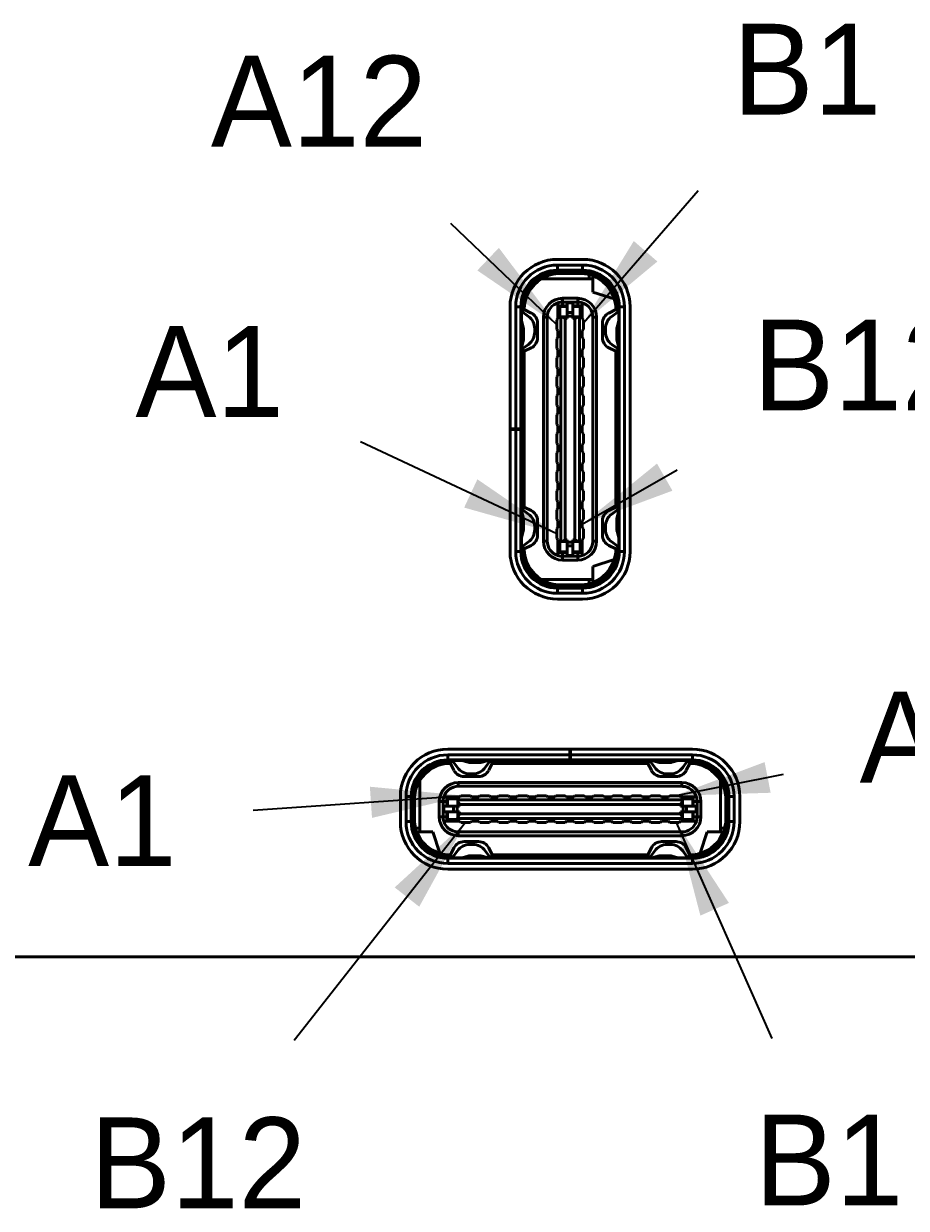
# Model space of a CAD drawing. Header units: millimetres. Extents: x 15 to 205, y 5 to 292.
# Drawn here: x 139.46 to 162.7, y 149.32 to 180.5 of the extents above; entities that cross this region are included whole.
import ezdxf

# ---------------------------------------------------------------- set-up
doc = ezdxf.new("R2010")
doc.units = ezdxf.units.MM
doc.layers.add('Annotations', color=7, linetype='Continuous')
doc.layers.add('Geometries', color=7, linetype='Continuous')
doc.dimstyles.new('ISO-25', dxfattribs={"dimtxt": 2.5, "dimasz": 2.5, "dimexe": 1.25, "dimexo": 0.625, "dimtad": 1, "dimtxsty": 'Standard', "dimcen": 2.5, "dimadec": 0, "dimazin": 0, "dimtfac": 1, "dimtmove": 0, "dimatfit": 3, "dimfxl": 1, "dimarcsym": 0})

msp = doc.modelspace()

# ---------------------------------------------------------------- linework, layer by layer
at = {"layer": 'Geometries', "linetype": 'Continuous', "lineweight": 40}
for p, q in [((154.174, 174.301), (153.514, 174.301)), ((153.514, 174.151), (154.174, 174.151)), ((153.514, 174.016), (153.514, 174.151)), ((153.514, 174.016), (153.514, 174.001)), ((153.514, 174.016), (154.174, 174.016)), ((153.514, 174.001), (153.694, 174.001)), ((153.694, 173.981), (153.589, 173.981)), ((153.589, 173.931), (153.589, 173.981)), ((153.694, 173.981), (153.694, 174.001)), ((153.694, 174.001), (153.994, 174.001)), ((153.994, 173.981), (153.694, 173.981)), ((153.994, 174.001), (153.994, 173.981)), ((153.994, 174.001), (154.174, 174.001)), ((154.099, 173.981), (153.994, 173.981)), ((154.099, 173.931), (154.099, 173.981)), ((154.174, 174.016), (154.174, 174.151)), ((154.174, 174.001), (154.174, 174.016)), ((153.093, 173.791), (153.003, 173.791)), ((154.344, 173.791), (153.093, 173.791)), ((154.099, 173.931), (153.589, 173.931)), ((154.344, 173.891), (154.372, 173.891)), ((154.344, 173.791), (154.344, 173.891)), ((154.444, 173.791), (154.344, 173.791)), ((154.372, 173.891), (154.444, 173.891)), ((154.444, 173.866), (154.444, 173.891)), ((154.444, 173.791), (154.444, 173.866)), ((154.444, 173.441), (154.444, 173.791)), ((154.444, 173.441), (155.007, 173.26)), ((152.264, 173.051), (152.264, 169.841)), ((152.414, 169.841), (152.414, 173.051)), ((152.55, 173.051), (152.414, 173.051)), ((152.564, 173.051), (152.55, 173.051)), ((152.55, 169.841), (152.55, 173.051)), ((152.564, 173.051), (152.564, 172.982)), ((153.524, 173.051), (153.524, 173.158)), ((153.524, 173.051), (153.524, 173.026)), ((153.574, 173.076), (153.644, 173.076)), ((153.574, 173.076), (153.574, 173.063)), ((153.574, 172.811), (153.574, 173.063)), ((153.574, 173.063), (153.769, 173.063)), ((154.044, 173.276), (153.644, 173.276)), ((153.644, 173.176), (153.644, 173.276)), ((153.769, 173.176), (153.644, 173.176)), ((153.644, 173.076), (153.644, 173.176)), ((153.644, 173.076), (153.769, 173.076)), ((153.769, 173.154), (153.769, 173.176)), ((153.769, 173.176), (153.919, 173.176)), ((153.769, 173.154), (153.919, 173.154)), ((153.769, 173.154), (153.769, 173.076)), ((153.769, 173.076), (153.769, 173.063)), ((153.769, 173.063), (153.769, 172.901)), ((153.919, 173.154), (153.919, 173.176)), ((154.044, 173.176), (153.919, 173.176)), ((153.919, 173.154), (153.919, 173.076)), ((153.919, 173.076), (154.044, 173.076)), ((153.919, 173.076), (153.919, 173.063)), ((153.919, 173.063), (153.919, 172.901)), ((153.919, 173.063), (154.114, 173.063)), ((154.044, 173.176), (154.044, 173.276)), ((154.044, 173.076), (154.044, 173.176)), ((154.044, 173.076), (154.114, 173.076)), ((154.114, 173.076), (154.114, 173.063)), ((154.114, 173.063), (154.114, 172.811)), ((154.164, 173.158), (154.164, 173.051)), ((154.164, 173.026), (154.164, 173.051)), ((155.065, 173.242), (155.007, 173.26)), ((155.124, 173.051), (155.139, 173.051)), ((155.124, 172.982), (155.124, 173.051)), ((155.139, 166.611), (155.139, 173.051)), ((155.139, 173.051), (155.274, 173.051)), ((155.274, 173.051), (155.274, 166.611)), ((155.424, 166.611), (155.424, 173.051)), ((152.564, 172.982), (152.564, 172.681)), ((152.574, 172.939), (152.574, 172.981)), ((152.589, 172.981), (152.574, 172.981)), ((152.589, 172.916), (152.589, 172.981)), ((152.59, 173.006), (152.639, 172.981)), ((152.748, 172.798), (152.606, 172.901)), ((152.639, 172.981), (152.823, 172.889)), ((153.144, 172.776), (153.144, 166.886)), ((153.244, 172.776), (153.144, 172.776)), ((153.244, 166.886), (153.244, 172.776)), ((153.494, 172.706), (153.524, 172.736)), ((153.524, 173.026), (153.524, 173.016)), ((153.524, 172.783), (153.524, 173.016)), ((153.524, 172.736), (153.524, 172.783)), ((153.574, 172.811), (153.599, 172.798)), ((153.599, 166.863), (153.599, 172.798)), ((153.626, 172.788), (153.769, 172.788)), ((153.719, 166.921), (153.719, 172.741)), ((153.719, 172.741), (153.769, 172.741)), ((153.769, 172.808), (153.769, 172.901)), ((153.769, 172.901), (153.919, 172.901)), ((153.769, 172.788), (153.769, 172.808)), ((153.769, 172.808), (153.919, 172.808)), ((153.769, 172.741), (153.769, 172.788)), ((153.919, 172.808), (153.919, 172.901)), ((153.919, 172.788), (153.919, 172.808)), ((153.919, 172.741), (153.919, 172.788)), ((153.919, 172.788), (154.062, 172.788)), ((153.919, 172.741), (153.969, 172.741)), ((153.969, 172.741), (153.969, 166.921)), ((154.089, 172.798), (154.114, 172.811)), ((154.089, 172.798), (154.089, 166.863)), ((154.164, 173.026), (154.164, 173.016)), ((154.164, 173.016), (154.164, 172.783)), ((154.164, 172.783), (154.164, 172.736)), ((154.194, 172.706), (154.164, 172.736)), ((154.444, 172.776), (154.544, 172.776)), ((154.444, 166.886), (154.444, 172.776)), ((154.544, 166.886), (154.544, 172.776)), ((154.865, 172.889), (155.049, 172.981)), ((154.94, 172.798), (155.083, 172.901)), ((155.049, 172.981), (155.099, 173.006)), ((155.114, 172.981), (155.099, 172.981)), ((155.099, 172.916), (155.099, 172.981)), ((155.114, 172.939), (155.114, 172.981)), ((155.124, 172.681), (155.124, 172.982)), ((152.564, 172.681), (152.606, 172.513)), ((152.564, 172.681), (152.564, 171.981)), ((152.614, 172.482), (152.606, 172.513)), ((152.614, 172.482), (152.614, 172.481)), ((152.614, 172.181), (152.614, 172.481)), ((152.914, 172.474), (152.914, 172.388)), ((152.989, 172.621), (152.989, 172.241)), ((153.494, 172.706), (153.494, 172.456)), ((153.524, 172.426), (153.494, 172.456)), ((153.524, 172.236), (153.524, 172.426)), ((154.164, 172.426), (154.194, 172.456)), ((154.164, 172.426), (154.164, 172.236)), ((154.194, 172.706), (154.194, 172.546)), ((154.194, 172.456), (154.194, 172.546)), ((154.699, 172.241), (154.699, 172.621)), ((154.774, 172.474), (154.774, 172.388)), ((155.075, 172.482), (155.074, 172.481)), ((155.074, 172.181), (155.074, 172.481)), ((155.082, 172.513), (155.075, 172.482)), ((155.124, 172.681), (155.082, 172.513)), ((155.124, 171.981), (155.124, 172.681)), ((152.564, 171.981), (152.614, 172.181)), ((153.494, 172.206), (153.524, 172.236)), ((153.494, 172.206), (153.494, 172.116)), ((153.494, 172.116), (153.494, 171.956)), ((154.194, 172.206), (154.164, 172.236)), ((154.194, 172.206), (154.194, 172.046)), ((155.124, 171.981), (155.074, 172.181)), ((152.564, 171.981), (152.564, 171.88)), ((152.564, 171.88), (152.564, 171.586)), ((152.589, 171.856), (152.589, 171.946)), ((152.639, 171.881), (152.589, 171.856)), ((152.589, 171.856), (152.589, 171.516)), ((152.748, 172.063), (152.606, 171.961)), ((152.823, 171.973), (152.639, 171.881)), ((152.639, 171.881), (152.639, 167.781)), ((153.524, 171.926), (153.494, 171.956)), ((153.524, 171.736), (153.524, 171.926)), ((154.164, 171.926), (154.194, 171.956)), ((154.164, 171.926), (154.164, 171.736)), ((154.194, 172.046), (154.194, 171.956)), ((155.049, 171.881), (154.865, 171.973)), ((154.94, 172.063), (155.083, 171.961)), ((155.049, 171.881), (155.099, 171.856)), ((155.049, 167.781), (155.049, 171.881)), ((155.099, 171.856), (155.099, 171.946)), ((155.099, 171.516), (155.099, 171.856)), ((155.124, 171.88), (155.124, 171.981)), ((155.124, 171.586), (155.124, 171.88)), ((152.564, 171.586), (152.564, 170.959)), ((152.589, 171.516), (152.578, 171.536)), ((152.589, 171.516), (152.589, 170.916)), ((153.494, 171.706), (153.524, 171.736)), ((153.494, 171.706), (153.494, 171.456)), ((154.194, 171.706), (154.164, 171.736)), ((154.194, 171.706), (154.194, 171.546)), ((154.194, 171.546), (154.194, 171.456)), ((155.099, 171.516), (155.111, 171.536)), ((155.099, 170.916), (155.099, 171.516)), ((155.124, 170.959), (155.124, 171.586)), ((153.524, 171.426), (153.494, 171.456)), ((153.494, 171.206), (153.524, 171.236)), ((153.494, 171.206), (153.494, 170.956)), ((153.524, 171.236), (153.524, 171.426)), ((154.164, 171.426), (154.194, 171.456)), ((154.164, 171.426), (154.164, 171.236)), ((154.194, 171.206), (154.164, 171.236)), ((154.194, 171.206), (154.194, 171.046)), ((152.564, 170.959), (152.589, 170.916)), ((152.564, 170.959), (152.564, 169.841)), ((152.589, 170.916), (152.589, 168.746)), ((153.524, 170.926), (153.494, 170.956)), ((153.524, 170.736), (153.524, 170.926)), ((154.164, 170.926), (154.194, 170.956)), ((154.164, 170.926), (154.164, 170.736)), ((154.194, 171.046), (154.194, 170.956)), ((155.124, 170.959), (155.099, 170.916)), ((155.099, 168.746), (155.099, 170.916)), ((155.124, 168.703), (155.124, 170.959)), ((153.494, 170.706), (153.524, 170.736)), ((153.494, 170.706), (153.494, 170.456)), ((154.194, 170.706), (154.164, 170.736)), ((154.194, 170.706), (154.194, 170.546)), ((153.524, 170.426), (153.494, 170.456)), ((153.524, 170.236), (153.524, 170.426)), ((154.164, 170.426), (154.194, 170.456)), ((154.164, 170.426), (154.164, 170.236)), ((154.194, 170.546), (154.194, 170.456)), ((153.494, 170.206), (153.524, 170.236)), ((153.494, 170.206), (153.494, 169.956)), ((153.524, 169.926), (153.494, 169.956)), ((154.194, 170.206), (154.164, 170.236)), ((154.164, 169.926), (154.194, 169.956)), ((154.194, 170.206), (154.194, 170.046)), ((154.194, 170.046), (154.194, 169.956)), ((152.264, 169.841), (152.264, 169.821)), ((152.264, 169.841), (152.414, 169.841)), ((152.264, 166.611), (152.264, 169.821)), ((152.264, 169.821), (152.414, 169.821)), ((152.414, 169.841), (152.55, 169.841)), ((152.55, 169.821), (152.414, 169.821)), ((152.414, 169.821), (152.414, 166.611)), ((152.55, 169.841), (152.564, 169.841)), ((152.55, 169.821), (152.564, 169.821)), ((152.55, 169.821), (152.55, 166.611)), ((152.564, 169.841), (152.564, 169.821)), ((152.564, 168.703), (152.564, 169.821)), ((153.494, 169.706), (153.524, 169.736)), ((153.494, 169.456), (153.494, 169.706)), ((153.524, 169.736), (153.524, 169.926)), ((154.164, 169.926), (154.164, 169.736)), ((154.194, 169.706), (154.164, 169.736)), ((154.194, 169.706), (154.194, 169.546)), ((153.524, 169.426), (153.494, 169.456)), ((153.524, 169.236), (153.524, 169.426)), ((154.164, 169.426), (154.194, 169.456)), ((154.164, 169.426), (154.164, 169.236)), ((154.194, 169.546), (154.194, 169.456)), ((153.494, 169.206), (153.524, 169.236)), ((153.494, 169.116), (153.494, 169.206)), ((153.494, 168.956), (153.494, 169.116)), ((154.194, 169.206), (154.164, 169.236)), ((154.194, 169.206), (154.194, 169.046)), ((154.194, 168.956), (154.194, 169.046)), ((152.564, 168.703), (152.589, 168.746)), ((152.564, 168.076), (152.564, 168.703)), ((152.589, 168.746), (152.589, 168.146)), ((153.524, 168.926), (153.494, 168.956)), ((153.494, 168.706), (153.524, 168.736)), ((153.494, 168.456), (153.494, 168.706)), ((153.524, 168.736), (153.524, 168.926)), ((154.164, 168.926), (154.194, 168.956)), ((154.164, 168.926), (154.164, 168.736)), ((154.194, 168.706), (154.164, 168.736)), ((154.194, 168.706), (154.194, 168.546)), ((155.124, 168.703), (155.099, 168.746)), ((155.099, 168.146), (155.099, 168.746)), ((155.124, 168.076), (155.124, 168.703)), ((153.494, 168.456), (153.524, 168.426)), ((153.524, 168.236), (153.524, 168.426)), ((154.164, 168.426), (154.194, 168.456)), ((154.164, 168.426), (154.164, 168.236)), ((154.194, 168.546), (154.194, 168.456)), ((152.564, 167.782), (152.564, 168.076)), ((152.589, 168.146), (152.578, 168.126)), ((152.589, 168.146), (152.589, 167.806)), ((153.494, 168.206), (153.524, 168.236)), ((153.494, 168.206), (153.494, 168.116)), ((153.494, 167.956), (153.494, 168.116)), ((154.194, 168.206), (154.164, 168.236)), ((154.194, 168.206), (154.194, 168.046)), ((155.099, 168.146), (155.111, 168.126)), ((155.099, 167.806), (155.099, 168.146)), ((155.124, 167.782), (155.124, 168.076)), ((152.564, 167.681), (152.564, 167.782)), ((152.589, 167.806), (152.589, 167.716)), ((152.639, 167.781), (152.589, 167.806)), ((152.639, 167.781), (152.823, 167.689)), ((153.494, 167.956), (153.524, 167.926)), ((153.524, 167.736), (153.524, 167.926)), ((154.164, 167.926), (154.194, 167.956)), ((154.164, 167.926), (154.164, 167.736)), ((154.194, 168.046), (154.194, 167.956)), ((155.049, 167.781), (154.865, 167.689)), ((155.049, 167.781), (155.099, 167.806)), ((155.099, 167.716), (155.099, 167.806)), ((155.124, 167.681), (155.124, 167.782)), ((152.564, 167.681), (152.614, 167.481)), ((152.564, 166.981), (152.564, 167.681)), ((152.748, 167.598), (152.606, 167.701)), ((152.614, 167.481), (152.614, 167.181)), ((153.494, 167.706), (153.524, 167.736)), ((153.494, 167.456), (153.494, 167.706)), ((153.524, 167.426), (153.494, 167.456)), ((154.194, 167.706), (154.164, 167.736)), ((154.164, 167.426), (154.194, 167.456)), ((154.194, 167.546), (154.194, 167.706)), ((154.194, 167.456), (154.194, 167.546)), ((154.94, 167.598), (155.083, 167.701)), ((155.124, 167.681), (155.074, 167.481)), ((155.074, 167.481), (155.074, 167.181)), ((155.124, 166.981), (155.124, 167.681)), ((152.564, 166.981), (152.606, 167.148)), ((152.606, 167.148), (152.614, 167.18)), ((152.614, 167.18), (152.614, 167.181)), ((152.914, 167.188), (152.914, 167.274)), ((152.989, 167.421), (152.989, 167.041)), ((153.524, 167.236), (153.494, 167.206)), ((153.494, 166.956), (153.494, 167.206)), ((153.524, 167.236), (153.524, 167.426)), ((154.164, 167.426), (154.164, 167.236)), ((154.194, 167.206), (154.164, 167.236)), ((154.194, 166.956), (154.194, 167.206)), ((154.699, 167.041), (154.699, 167.421)), ((154.774, 167.188), (154.774, 167.274)), ((155.075, 167.18), (155.074, 167.181)), ((155.075, 167.18), (155.082, 167.148)), ((155.124, 166.981), (155.082, 167.148)), ((152.564, 166.68), (152.564, 166.981)), ((152.748, 166.863), (152.606, 166.761)), ((153.244, 166.886), (153.144, 166.886)), ((153.494, 166.956), (153.524, 166.926)), ((153.524, 166.886), (153.524, 166.926)), ((153.524, 166.879), (153.524, 166.886)), ((153.524, 166.879), (153.524, 166.645)), ((153.574, 166.851), (153.599, 166.863)), ((153.574, 166.851), (153.574, 166.599)), ((153.626, 166.874), (153.769, 166.874)), ((153.719, 166.921), (153.769, 166.921)), ((153.769, 166.921), (153.769, 166.874)), ((153.769, 166.874), (153.769, 166.854)), ((153.769, 166.854), (153.919, 166.854)), ((153.769, 166.854), (153.769, 166.761)), ((153.919, 166.921), (153.919, 166.874)), ((153.919, 166.921), (153.969, 166.921)), ((153.919, 166.874), (153.919, 166.854)), ((153.919, 166.874), (154.062, 166.874)), ((153.919, 166.854), (153.919, 166.761)), ((154.089, 166.863), (154.114, 166.851)), ((154.114, 166.599), (154.114, 166.851)), ((154.164, 166.926), (154.194, 166.956)), ((154.164, 166.926), (154.164, 166.879)), ((154.164, 166.645), (154.164, 166.879)), ((154.544, 166.886), (154.444, 166.886)), ((154.94, 166.863), (155.083, 166.761)), ((155.124, 166.68), (155.124, 166.981)), ((152.55, 166.611), (152.414, 166.611)), ((152.564, 166.611), (152.55, 166.611)), ((152.564, 166.611), (152.564, 166.68)), ((152.574, 166.681), (152.574, 166.723)), ((152.574, 166.681), (152.589, 166.681)), ((152.589, 166.681), (152.589, 166.746)), ((152.59, 166.656), (152.639, 166.681)), ((152.823, 166.773), (152.639, 166.681)), ((153.524, 166.636), (153.524, 166.645)), ((153.524, 166.611), (153.524, 166.636)), ((153.524, 166.504), (153.524, 166.611)), ((153.574, 166.586), (153.574, 166.599)), ((153.574, 166.599), (153.769, 166.599)), ((153.574, 166.586), (153.644, 166.586)), ((153.644, 166.586), (153.769, 166.586)), ((153.644, 166.586), (153.644, 166.486)), ((153.769, 166.599), (153.769, 166.761)), ((153.769, 166.761), (153.919, 166.761)), ((153.769, 166.586), (153.769, 166.599)), ((153.769, 166.507), (153.769, 166.586)), ((153.769, 166.507), (153.769, 166.486)), ((153.769, 166.507), (153.919, 166.507)), ((153.919, 166.599), (153.919, 166.761)), ((153.919, 166.586), (153.919, 166.599)), ((153.919, 166.599), (154.114, 166.599)), ((153.919, 166.586), (154.044, 166.586)), ((153.919, 166.507), (153.919, 166.586)), ((153.919, 166.507), (153.919, 166.486)), ((154.044, 166.586), (154.044, 166.486)), ((154.044, 166.586), (154.114, 166.586)), ((154.114, 166.586), (154.114, 166.599)), ((154.164, 166.636), (154.164, 166.645)), ((154.164, 166.636), (154.164, 166.611)), ((154.164, 166.611), (154.164, 166.504)), ((155.049, 166.681), (154.865, 166.773)), ((155.099, 166.656), (155.049, 166.681)), ((155.099, 166.681), (155.099, 166.746)), ((155.099, 166.681), (155.114, 166.681)), ((155.114, 166.681), (155.114, 166.723)), ((155.124, 166.611), (155.124, 166.68)), ((155.124, 166.611), (155.139, 166.611)), ((155.139, 166.611), (155.274, 166.611)), ((153.644, 166.486), (153.644, 166.386)), ((153.644, 166.486), (153.769, 166.486)), ((154.044, 166.386), (153.644, 166.386)), ((153.769, 166.486), (153.919, 166.486)), ((153.919, 166.486), (154.044, 166.486)), ((154.044, 166.486), (154.044, 166.386)), ((155.007, 166.402), (154.444, 166.221)), ((154.444, 165.871), (154.444, 166.221)), ((155.007, 166.402), (155.065, 166.42)), ((153.003, 165.871), (153.093, 165.871)), ((154.344, 165.871), (153.093, 165.871)), ((153.514, 165.646), (153.514, 165.661)), ((153.514, 165.661), (153.694, 165.661)), ((153.514, 165.646), (153.514, 165.511)), ((153.514, 165.646), (154.174, 165.646)), ((153.589, 165.731), (154.099, 165.731)), ((153.589, 165.731), (153.589, 165.681)), ((153.589, 165.681), (153.694, 165.681)), ((153.694, 165.681), (153.694, 165.661)), ((153.994, 165.681), (153.694, 165.681)), ((153.694, 165.661), (153.994, 165.661)), ((153.994, 165.661), (153.994, 165.681)), ((153.994, 165.681), (154.099, 165.681)), ((153.994, 165.661), (154.174, 165.661)), ((154.099, 165.731), (154.099, 165.681)), ((154.174, 165.661), (154.174, 165.646)), ((154.174, 165.646), (154.174, 165.511)), ((154.444, 165.871), (154.344, 165.871)), ((154.344, 165.771), (154.344, 165.871)), ((154.344, 165.771), (154.372, 165.771)), ((154.372, 165.771), (154.444, 165.771)), ((154.444, 165.796), (154.444, 165.871)), ((154.444, 165.771), (154.444, 165.796)), ((153.514, 165.511), (154.174, 165.511)), ((154.174, 165.361), (153.514, 165.361)), ((150.624, 161.411), (153.834, 161.411)), ((153.834, 161.261), (150.624, 161.261)), ((150.624, 161.126), (150.624, 161.261)), ((153.854, 161.411), (153.834, 161.411)), ((153.834, 161.411), (153.834, 161.261)), ((153.834, 161.126), (153.834, 161.261)), ((153.854, 161.411), (153.854, 161.261)), ((157.064, 161.411), (153.854, 161.411)), ((153.854, 161.261), (153.854, 161.126)), ((153.854, 161.261), (157.064, 161.261)), ((157.064, 161.126), (157.064, 161.261)), ((153.834, 161.126), (150.624, 161.126)), ((150.624, 161.111), (150.624, 161.126)), ((150.624, 161.111), (150.675, 161.111)), ((150.669, 161.086), (150.694, 161.036)), ((150.675, 161.111), (150.676, 161.111)), ((150.675, 161.111), (150.675, 161.111)), ((150.676, 161.111), (150.693, 161.111)), ((150.693, 161.111), (150.994, 161.111)), ((150.694, 161.101), (150.694, 161.086)), ((150.694, 161.101), (150.737, 161.101)), ((150.694, 161.086), (150.759, 161.086)), ((150.786, 160.852), (150.694, 161.036)), ((150.877, 160.927), (150.774, 161.069)), ((150.994, 161.111), (151.162, 161.069)), ((150.994, 161.111), (151.694, 161.111)), ((151.162, 161.069), (151.193, 161.061)), ((151.193, 161.061), (151.194, 161.061)), ((151.494, 161.061), (151.194, 161.061)), ((151.694, 161.111), (151.494, 161.061)), ((151.612, 160.927), (151.714, 161.069)), ((151.694, 161.111), (151.795, 161.111)), ((151.794, 161.036), (151.702, 160.852)), ((151.819, 161.086), (151.729, 161.086)), ((151.794, 161.036), (151.819, 161.086)), ((155.894, 161.036), (151.794, 161.036)), ((151.795, 161.111), (152.089, 161.111)), ((152.159, 161.086), (151.819, 161.086)), ((152.089, 161.111), (152.716, 161.111)), ((152.159, 161.086), (152.139, 161.098)), ((152.759, 161.086), (152.159, 161.086)), ((152.716, 161.111), (153.834, 161.111)), ((152.716, 161.111), (152.759, 161.086)), ((154.929, 161.086), (152.759, 161.086)), ((153.834, 161.126), (153.834, 161.111)), ((153.854, 161.111), (153.834, 161.111)), ((153.854, 161.126), (153.854, 161.111)), ((153.854, 161.126), (157.064, 161.126)), ((154.972, 161.111), (153.854, 161.111)), ((154.972, 161.111), (154.929, 161.086)), ((155.529, 161.086), (154.929, 161.086)), ((155.599, 161.111), (154.972, 161.111)), ((155.529, 161.086), (155.549, 161.098)), ((155.869, 161.086), (155.529, 161.086)), ((155.893, 161.111), (155.599, 161.111)), ((155.894, 161.036), (155.869, 161.086)), ((155.869, 161.086), (155.959, 161.086)), ((155.994, 161.111), (155.893, 161.111)), ((155.986, 160.852), (155.894, 161.036)), ((156.077, 160.927), (155.974, 161.069)), ((155.994, 161.111), (156.194, 161.061)), ((156.694, 161.111), (155.994, 161.111)), ((156.194, 161.061), (156.494, 161.061)), ((156.496, 161.061), (156.494, 161.061)), ((156.496, 161.061), (156.527, 161.069)), ((156.694, 161.111), (156.527, 161.069)), ((156.844, 161.111), (156.694, 161.111)), ((156.812, 160.927), (156.914, 161.069)), ((156.995, 161.111), (156.844, 161.111)), ((156.844, 161.111), (156.844, 161.111)), ((156.994, 161.036), (156.902, 160.852)), ((156.929, 161.086), (156.994, 161.086)), ((156.952, 161.101), (156.994, 161.101)), ((156.994, 161.086), (156.994, 161.101)), ((157.019, 161.086), (156.994, 161.036)), ((157.013, 161.111), (156.995, 161.111)), ((157.064, 161.111), (157.013, 161.111)), ((157.013, 161.111), (157.013, 161.111)), ((157.013, 161.111), (157.013, 161.111)), ((157.064, 161.111), (157.064, 161.126)), ((149.884, 160.672), (149.884, 160.582)), ((149.884, 159.331), (149.884, 160.582)), ((151.434, 160.686), (151.055, 160.686)), ((151.201, 160.761), (151.287, 160.761)), ((156.634, 160.686), (156.255, 160.686)), ((156.487, 160.761), (156.401, 160.761)), ((157.804, 160.582), (157.804, 160.672)), ((157.804, 159.331), (157.804, 160.582)), ((156.789, 160.531), (150.899, 160.531)), ((150.899, 160.431), (150.899, 160.531)), ((150.899, 160.431), (156.789, 160.431)), ((156.789, 160.431), (156.789, 160.531)), ((149.374, 159.501), (149.374, 160.161)), ((149.524, 160.161), (149.524, 159.501)), ((149.66, 160.161), (149.524, 160.161)), ((149.66, 160.161), (149.674, 160.161)), ((149.66, 160.161), (149.66, 159.501)), ((149.674, 160.161), (149.674, 159.981)), ((149.674, 159.981), (149.674, 159.681)), ((149.694, 159.981), (149.674, 159.981)), ((149.744, 160.086), (149.694, 160.086)), ((149.694, 160.086), (149.694, 159.981)), ((149.694, 159.681), (149.694, 159.981)), ((149.744, 160.086), (149.744, 159.576)), ((150.499, 160.031), (150.399, 160.031)), ((150.399, 159.631), (150.399, 160.031)), ((150.499, 160.031), (150.499, 159.906)), ((150.599, 160.031), (150.499, 160.031)), ((150.518, 160.151), (150.624, 160.151)), ((150.599, 160.101), (150.612, 160.101)), ((150.599, 160.101), (150.599, 160.031)), ((150.599, 160.031), (150.599, 159.906)), ((150.612, 160.101), (150.612, 159.906)), ((150.864, 160.101), (150.612, 160.101)), ((150.624, 160.151), (150.649, 160.151)), ((150.649, 160.151), (150.659, 160.151)), ((150.893, 160.151), (150.659, 160.151)), ((150.864, 160.101), (150.877, 160.076)), ((150.877, 160.076), (156.812, 160.076)), ((150.887, 160.049), (150.887, 159.906)), ((150.893, 160.151), (150.899, 160.151)), ((150.899, 160.151), (150.939, 160.151)), ((150.934, 159.956), (156.755, 159.956)), ((150.934, 159.956), (150.934, 159.906)), ((150.969, 160.181), (150.939, 160.151)), ((150.969, 160.181), (151.219, 160.181)), ((151.249, 160.151), (151.219, 160.181)), ((151.249, 160.151), (151.439, 160.151)), ((151.439, 160.151), (151.469, 160.181)), ((151.469, 160.181), (151.719, 160.181)), ((151.719, 160.181), (151.749, 160.151)), ((151.749, 160.151), (151.939, 160.151)), ((151.969, 160.181), (151.939, 160.151)), ((151.969, 160.181), (152.129, 160.181)), ((152.219, 160.181), (152.129, 160.181)), ((152.219, 160.181), (152.249, 160.151)), ((152.249, 160.151), (152.439, 160.151)), ((152.469, 160.181), (152.439, 160.151)), ((152.469, 160.181), (152.719, 160.181)), ((152.719, 160.181), (152.749, 160.151)), ((152.749, 160.151), (152.939, 160.151)), ((152.939, 160.151), (152.969, 160.181)), ((152.969, 160.181), (153.129, 160.181)), ((153.129, 160.181), (153.219, 160.181)), ((153.219, 160.181), (153.249, 160.151)), ((153.249, 160.151), (153.439, 160.151)), ((153.439, 160.151), (153.469, 160.181)), ((153.469, 160.181), (153.719, 160.181)), ((153.719, 160.181), (153.749, 160.151)), ((153.749, 160.151), (153.939, 160.151)), ((153.939, 160.151), (153.969, 160.181)), ((154.219, 160.181), (153.969, 160.181)), ((154.219, 160.181), (154.249, 160.151)), ((154.249, 160.151), (154.439, 160.151)), ((154.439, 160.151), (154.469, 160.181)), ((154.719, 160.181), (154.469, 160.181)), ((154.719, 160.181), (154.749, 160.151)), ((154.749, 160.151), (154.939, 160.151)), ((154.939, 160.151), (154.969, 160.181)), ((155.219, 160.181), (154.969, 160.181)), ((155.219, 160.181), (155.249, 160.151)), ((155.249, 160.151), (155.439, 160.151)), ((155.439, 160.151), (155.469, 160.181)), ((155.719, 160.181), (155.469, 160.181)), ((155.719, 160.181), (155.749, 160.151)), ((155.749, 160.151), (155.939, 160.151)), ((155.939, 160.151), (155.969, 160.181)), ((156.129, 160.181), (155.969, 160.181)), ((156.219, 160.181), (156.129, 160.181)), ((156.219, 160.181), (156.249, 160.151)), ((156.249, 160.151), (156.439, 160.151)), ((156.439, 160.151), (156.469, 160.181)), ((156.719, 160.181), (156.469, 160.181)), ((156.719, 160.181), (156.749, 160.151)), ((156.749, 160.151), (156.796, 160.151)), ((156.755, 159.956), (156.755, 159.906)), ((156.796, 160.151), (157.03, 160.151)), ((156.801, 160.049), (156.801, 159.906)), ((156.824, 160.101), (156.812, 160.076)), ((156.824, 160.101), (157.076, 160.101)), ((157.039, 160.151), (157.03, 160.151)), ((157.064, 160.151), (157.039, 160.151)), ((157.064, 160.151), (157.171, 160.151)), ((157.089, 160.101), (157.076, 160.101)), ((157.076, 160.101), (157.076, 159.906)), ((157.089, 160.101), (157.089, 160.031)), ((157.089, 160.031), (157.189, 160.031)), ((157.089, 160.031), (157.089, 159.906)), ((157.189, 159.906), (157.189, 160.031)), ((157.189, 160.031), (157.289, 160.031)), ((157.289, 159.631), (157.289, 160.031)), ((157.944, 159.576), (157.944, 160.086)), ((157.944, 160.086), (157.994, 160.086)), ((157.994, 159.981), (157.994, 160.086)), ((157.994, 159.981), (158.014, 159.981)), ((157.994, 159.681), (157.994, 159.981)), ((158.029, 160.161), (158.014, 160.161)), ((158.014, 160.161), (158.014, 159.981)), ((158.014, 159.981), (158.014, 159.681)), ((158.029, 160.161), (158.029, 159.501)), ((158.029, 160.161), (158.164, 160.161)), ((158.164, 160.161), (158.164, 159.501)), ((158.314, 159.501), (158.314, 160.161)), ((149.674, 159.681), (149.694, 159.681)), ((149.674, 159.681), (149.674, 159.501)), ((149.694, 159.681), (149.694, 159.576)), ((150.521, 159.906), (150.499, 159.906)), ((150.499, 159.906), (150.499, 159.756)), ((150.521, 159.756), (150.499, 159.756)), ((150.499, 159.756), (150.499, 159.631)), ((150.521, 159.906), (150.599, 159.906)), ((150.521, 159.906), (150.521, 159.756)), ((150.521, 159.756), (150.599, 159.756)), ((150.599, 159.906), (150.612, 159.906)), ((150.599, 159.756), (150.612, 159.756)), ((150.599, 159.756), (150.599, 159.631)), ((150.612, 159.906), (150.774, 159.906)), ((150.612, 159.756), (150.774, 159.756)), ((150.612, 159.756), (150.612, 159.561)), ((150.867, 159.906), (150.774, 159.906)), ((150.774, 159.906), (150.774, 159.756)), ((150.867, 159.756), (150.774, 159.756)), ((150.867, 159.906), (150.867, 159.756)), ((150.887, 159.906), (150.867, 159.906)), ((150.887, 159.756), (150.867, 159.756)), ((150.934, 159.906), (150.887, 159.906)), ((150.934, 159.756), (150.887, 159.756)), ((150.887, 159.756), (150.887, 159.613)), ((150.934, 159.756), (150.934, 159.706)), ((156.755, 159.706), (150.934, 159.706)), ((156.755, 159.906), (156.801, 159.906)), ((156.755, 159.756), (156.801, 159.756)), ((156.755, 159.756), (156.755, 159.706)), ((156.801, 159.906), (156.821, 159.906)), ((156.801, 159.756), (156.801, 159.613)), ((156.801, 159.756), (156.821, 159.756)), ((156.821, 159.906), (156.914, 159.906)), ((156.821, 159.906), (156.821, 159.756)), ((156.821, 159.756), (156.914, 159.756)), ((156.914, 159.906), (156.914, 159.756)), ((157.076, 159.906), (156.914, 159.906)), ((157.076, 159.756), (156.914, 159.756)), ((157.089, 159.906), (157.076, 159.906)), ((157.089, 159.756), (157.076, 159.756)), ((157.076, 159.756), (157.076, 159.561)), ((157.168, 159.906), (157.089, 159.906)), ((157.089, 159.756), (157.089, 159.631)), ((157.168, 159.756), (157.089, 159.756)), ((157.168, 159.906), (157.189, 159.906)), ((157.168, 159.906), (157.168, 159.756)), ((157.168, 159.756), (157.189, 159.756)), ((157.189, 159.906), (157.189, 159.756)), ((157.189, 159.631), (157.189, 159.756)), ((157.994, 159.576), (157.994, 159.681)), ((158.014, 159.681), (157.994, 159.681)), ((158.014, 159.681), (158.014, 159.501)), ((149.66, 159.501), (149.524, 159.501)), ((149.674, 159.501), (149.66, 159.501)), ((149.744, 159.576), (149.694, 159.576)), ((149.784, 159.331), (149.884, 159.331)), ((149.784, 159.331), (149.784, 159.303)), ((149.884, 159.231), (149.884, 159.331)), ((150.499, 159.631), (150.399, 159.631)), ((150.599, 159.631), (150.499, 159.631)), ((150.624, 159.511), (150.518, 159.511)), ((150.599, 159.631), (150.599, 159.561)), ((150.599, 159.561), (150.612, 159.561)), ((150.612, 159.561), (150.864, 159.561)), ((150.649, 159.511), (150.624, 159.511)), ((150.649, 159.511), (150.659, 159.511)), ((150.659, 159.511), (150.893, 159.511)), ((150.877, 159.586), (150.864, 159.561)), ((156.812, 159.586), (150.877, 159.586)), ((150.939, 159.511), (150.893, 159.511)), ((150.939, 159.511), (150.969, 159.481)), ((150.969, 159.481), (151.219, 159.481)), ((151.219, 159.481), (151.249, 159.511)), ((151.439, 159.511), (151.249, 159.511)), ((151.439, 159.511), (151.469, 159.481)), ((151.469, 159.481), (151.559, 159.481)), ((151.559, 159.481), (151.719, 159.481)), ((151.719, 159.481), (151.749, 159.511)), ((151.939, 159.511), (151.749, 159.511)), ((151.939, 159.511), (151.969, 159.481)), ((152.059, 159.481), (151.969, 159.481)), ((152.219, 159.481), (152.059, 159.481)), ((152.219, 159.481), (152.249, 159.511)), ((152.439, 159.511), (152.249, 159.511)), ((152.439, 159.511), (152.469, 159.481)), ((152.559, 159.481), (152.469, 159.481)), ((152.719, 159.481), (152.559, 159.481)), ((152.719, 159.481), (152.749, 159.511)), ((152.939, 159.511), (152.749, 159.511)), ((152.939, 159.511), (152.969, 159.481)), ((152.969, 159.481), (153.059, 159.481)), ((153.219, 159.481), (153.059, 159.481)), ((153.219, 159.481), (153.249, 159.511)), ((153.439, 159.511), (153.249, 159.511)), ((153.439, 159.511), (153.469, 159.481)), ((153.559, 159.481), (153.469, 159.481)), ((153.719, 159.481), (153.559, 159.481)), ((153.719, 159.481), (153.749, 159.511)), ((153.939, 159.511), (153.749, 159.511)), ((153.939, 159.511), (153.969, 159.481)), ((154.059, 159.481), (153.969, 159.481)), ((154.219, 159.481), (154.059, 159.481)), ((154.219, 159.481), (154.249, 159.511)), ((154.439, 159.511), (154.249, 159.511)), ((154.439, 159.511), (154.469, 159.481)), ((154.559, 159.481), (154.469, 159.481)), ((154.719, 159.481), (154.559, 159.481)), ((154.719, 159.481), (154.749, 159.511)), ((154.939, 159.511), (154.749, 159.511)), ((154.939, 159.511), (154.969, 159.481)), ((155.059, 159.481), (154.969, 159.481)), ((155.219, 159.481), (155.059, 159.481)), ((155.219, 159.481), (155.249, 159.511)), ((155.439, 159.511), (155.249, 159.511)), ((155.439, 159.511), (155.469, 159.481)), ((155.559, 159.481), (155.469, 159.481)), ((155.719, 159.481), (155.559, 159.481)), ((155.719, 159.481), (155.749, 159.511)), ((155.939, 159.511), (155.749, 159.511)), ((155.939, 159.511), (155.969, 159.481)), ((156.059, 159.481), (155.969, 159.481)), ((156.219, 159.481), (156.059, 159.481)), ((156.219, 159.481), (156.249, 159.511)), ((156.439, 159.511), (156.249, 159.511)), ((156.439, 159.511), (156.469, 159.481)), ((156.469, 159.481), (156.559, 159.481)), ((156.719, 159.481), (156.559, 159.481)), ((156.719, 159.481), (156.749, 159.511)), ((156.796, 159.511), (156.749, 159.511)), ((157.03, 159.511), (156.796, 159.511)), ((156.812, 159.586), (156.824, 159.561)), ((157.076, 159.561), (156.824, 159.561)), ((157.039, 159.511), (157.03, 159.511)), ((157.039, 159.511), (157.064, 159.511)), ((157.171, 159.511), (157.064, 159.511)), ((157.089, 159.561), (157.076, 159.561)), ((157.089, 159.631), (157.189, 159.631)), ((157.089, 159.631), (157.089, 159.561)), ((157.189, 159.631), (157.289, 159.631)), ((157.804, 159.231), (157.804, 159.331)), ((157.804, 159.331), (157.904, 159.331)), ((157.904, 159.331), (157.904, 159.303)), ((157.944, 159.576), (157.994, 159.576)), ((158.014, 159.501), (158.029, 159.501)), ((158.029, 159.501), (158.164, 159.501)), ((149.784, 159.303), (149.784, 159.231)), ((149.784, 159.231), (149.809, 159.231)), ((149.809, 159.231), (149.884, 159.231)), ((149.884, 159.231), (150.234, 159.231)), ((150.415, 158.668), (150.234, 159.231)), ((150.899, 159.131), (150.899, 159.231)), ((150.899, 159.231), (156.789, 159.231)), ((150.899, 159.131), (156.789, 159.131)), ((156.789, 159.231), (156.789, 159.131)), ((157.454, 159.231), (157.274, 158.668)), ((157.454, 159.231), (157.804, 159.231)), ((157.804, 159.231), (157.879, 159.231)), ((157.879, 159.231), (157.904, 159.231)), ((157.904, 159.303), (157.904, 159.231)), ((150.694, 158.626), (150.786, 158.81)), ((150.877, 158.735), (150.774, 158.592)), ((151.055, 158.976), (151.434, 158.976)), ((151.201, 158.901), (151.287, 158.901)), ((151.612, 158.735), (151.714, 158.592)), ((151.794, 158.626), (151.702, 158.81)), ((155.894, 158.626), (155.986, 158.81)), ((156.077, 158.735), (155.974, 158.592)), ((156.255, 158.976), (156.634, 158.976)), ((156.487, 158.901), (156.401, 158.901)), ((156.812, 158.735), (156.914, 158.592)), ((156.902, 158.81), (156.994, 158.626)), ((150.415, 158.668), (150.433, 158.611)), ((150.624, 158.551), (150.624, 158.536)), ((150.624, 158.551), (150.693, 158.551)), ((150.624, 158.536), (157.064, 158.536)), ((150.624, 158.536), (150.624, 158.401)), ((157.064, 158.401), (150.624, 158.401)), ((150.669, 158.576), (150.694, 158.626)), ((150.693, 158.551), (150.994, 158.551)), ((150.694, 158.576), (150.694, 158.561)), ((150.694, 158.576), (150.759, 158.576)), ((150.694, 158.561), (150.737, 158.561)), ((150.994, 158.551), (151.162, 158.593)), ((150.994, 158.551), (151.694, 158.551)), ((151.193, 158.601), (151.162, 158.593)), ((151.193, 158.601), (151.194, 158.601)), ((151.494, 158.601), (151.194, 158.601)), ((151.694, 158.551), (151.494, 158.601)), ((151.694, 158.551), (151.795, 158.551)), ((151.729, 158.576), (151.819, 158.576)), ((151.794, 158.626), (155.894, 158.626)), ((151.794, 158.626), (151.819, 158.576)), ((151.795, 158.551), (152.089, 158.551)), ((151.819, 158.576), (152.159, 158.576)), ((152.089, 158.551), (152.716, 158.551)), ((152.159, 158.576), (152.139, 158.564)), ((152.159, 158.576), (152.759, 158.576)), ((152.716, 158.551), (152.759, 158.576)), ((152.716, 158.551), (154.972, 158.551)), ((152.759, 158.576), (154.929, 158.576)), ((154.972, 158.551), (154.929, 158.576)), ((154.929, 158.576), (155.529, 158.576)), ((154.972, 158.551), (155.599, 158.551)), ((155.529, 158.576), (155.549, 158.564)), ((155.529, 158.576), (155.869, 158.576)), ((155.599, 158.551), (155.893, 158.551)), ((155.894, 158.626), (155.869, 158.576)), ((155.869, 158.576), (155.959, 158.576)), ((155.893, 158.551), (155.994, 158.551)), ((155.994, 158.551), (156.194, 158.601)), ((155.994, 158.551), (156.694, 158.551)), ((156.194, 158.601), (156.494, 158.601)), ((156.496, 158.601), (156.494, 158.601)), ((156.527, 158.593), (156.496, 158.601)), ((156.694, 158.551), (156.527, 158.593)), ((156.694, 158.551), (156.995, 158.551)), ((156.929, 158.576), (156.994, 158.576)), ((156.952, 158.561), (156.994, 158.561)), ((156.994, 158.626), (157.019, 158.576)), ((156.994, 158.561), (156.994, 158.576)), ((156.995, 158.551), (157.064, 158.551)), ((157.064, 158.551), (157.064, 158.536)), ((157.064, 158.536), (157.064, 158.401)), ((157.255, 158.611), (157.274, 158.668)), ((150.624, 158.251), (157.064, 158.251)), ((182.88, 155.94), (124.88, 155.94))]:
    msp.add_line(p, q, dxfattribs=at)
at = {"layer": 'Geometries', "linetype": 'Continuous', "lineweight": 40, "flags": 128}
for points in [[(153.244, 172.776), (153.244, 172.789), (153.245, 172.796)], [(153.574, 172.811), (153.57, 172.813), (153.565, 172.815), (153.56, 172.816), (153.556, 172.816), (153.552, 172.816), (153.549, 172.816), (153.545, 172.816), (153.542, 172.814), (153.539, 172.813), (153.536, 172.811), (153.534, 172.81), (153.532, 172.808), (153.531, 172.805), (153.529, 172.803), (153.528, 172.8), (153.527, 172.798), (153.526, 172.795), (153.525, 172.792), (153.524, 172.787), (153.524, 172.783)], [(153.626, 172.788), (153.619, 172.79), (153.612, 172.793), (153.605, 172.796), (153.599, 172.798)], [(153.719, 172.741), (153.717, 172.743), (153.71, 172.746), (153.702, 172.751), (153.693, 172.756), (153.685, 172.761), (153.676, 172.766), (153.668, 172.77), (153.659, 172.774), (153.652, 172.778), (153.646, 172.781), (153.639, 172.784), (153.632, 172.786), (153.626, 172.788)], [(154.062, 172.788), (154.056, 172.786), (154.049, 172.784), (154.043, 172.781), (154.036, 172.778), (154.029, 172.774), (154.021, 172.77), (154.012, 172.766), (154.004, 172.761), (153.995, 172.756), (153.987, 172.751), (153.978, 172.746), (153.971, 172.743), (153.969, 172.741)], [(154.089, 172.798), (154.083, 172.796), (154.077, 172.793), (154.07, 172.79), (154.062, 172.788)], [(154.164, 172.783), (154.164, 172.787), (154.163, 172.792), (154.163, 172.795), (154.162, 172.798), (154.161, 172.8), (154.159, 172.803), (154.158, 172.805), (154.156, 172.808), (154.154, 172.81), (154.152, 172.811), (154.15, 172.813), (154.147, 172.814), (154.143, 172.816), (154.14, 172.816), (154.136, 172.816), (154.133, 172.816), (154.128, 172.816), (154.123, 172.815), (154.119, 172.813), (154.114, 172.811)], [(153.524, 166.879), (153.524, 166.875), (153.525, 166.87), (153.526, 166.867), (153.527, 166.864), (153.528, 166.861), (153.529, 166.859), (153.531, 166.856), (153.532, 166.854), (153.534, 166.852), (153.536, 166.85), (153.539, 166.849), (153.542, 166.847), (153.545, 166.846), (153.549, 166.846), (153.552, 166.845), (153.556, 166.845), (153.56, 166.846), (153.565, 166.847), (153.57, 166.849), (153.574, 166.851)], [(153.626, 166.874), (153.619, 166.871), (153.612, 166.869), (153.605, 166.866), (153.599, 166.863)], [(153.626, 166.874), (153.632, 166.876), (153.639, 166.878), (153.646, 166.881), (153.652, 166.884), (153.659, 166.887), (153.668, 166.892), (153.676, 166.896), (153.685, 166.901), (153.693, 166.906), (153.702, 166.911), (153.71, 166.915), (153.717, 166.919), (153.719, 166.921)], [(153.969, 166.921), (153.971, 166.919), (153.981, 166.914), (153.99, 166.909), (153.999, 166.903), (154.008, 166.898), (154.018, 166.893), (154.027, 166.889), (154.033, 166.886), (154.04, 166.882), (154.046, 166.88), (154.053, 166.877), (154.059, 166.875), (154.062, 166.874)], [(154.089, 166.863), (154.083, 166.866), (154.077, 166.869), (154.07, 166.871), (154.062, 166.874)], [(154.114, 166.851), (154.119, 166.849), (154.123, 166.847), (154.128, 166.846), (154.133, 166.845), (154.136, 166.845), (154.14, 166.846), (154.143, 166.846), (154.147, 166.847), (154.15, 166.849), (154.152, 166.85), (154.154, 166.852), (154.156, 166.854), (154.158, 166.856), (154.159, 166.859), (154.161, 166.861), (154.162, 166.864), (154.163, 166.867), (154.163, 166.87), (154.164, 166.875), (154.164, 166.879)], [(154.444, 166.866), (154.444, 166.873), (154.444, 166.886)], [(156.789, 160.431), (156.803, 160.431), (156.809, 160.43)], [(150.893, 160.151), (150.888, 160.151), (150.883, 160.15), (150.88, 160.149), (150.877, 160.149), (150.875, 160.147), (150.872, 160.146), (150.87, 160.145), (150.867, 160.143), (150.865, 160.141), (150.864, 160.139), (150.862, 160.136), (150.861, 160.133), (150.86, 160.13), (150.859, 160.127), (150.859, 160.123), (150.859, 160.119), (150.859, 160.115), (150.861, 160.11), (150.862, 160.105), (150.864, 160.101)], [(150.887, 160.049), (150.885, 160.056), (150.882, 160.063), (150.88, 160.07), (150.877, 160.076)], [(150.887, 160.049), (150.889, 160.043), (150.892, 160.036), (150.894, 160.03), (150.897, 160.023), (150.901, 160.016), (150.905, 160.008), (150.909, 159.999), (150.914, 159.991), (150.919, 159.982), (150.924, 159.973), (150.929, 159.965), (150.933, 159.958), (150.934, 159.956)], [(156.755, 159.956), (156.756, 159.958), (156.76, 159.965), (156.765, 159.973), (156.769, 159.982), (156.774, 159.991), (156.779, 159.999), (156.783, 160.008), (156.788, 160.016), (156.791, 160.023), (156.794, 160.03), (156.797, 160.036), (156.799, 160.043), (156.801, 160.049)], [(156.824, 160.101), (156.826, 160.105), (156.828, 160.11), (156.829, 160.115), (156.83, 160.119), (156.83, 160.123), (156.829, 160.127), (156.829, 160.13), (156.828, 160.133), (156.826, 160.136), (156.825, 160.139), (156.823, 160.141), (156.821, 160.143), (156.819, 160.145), (156.816, 160.146), (156.814, 160.147), (156.811, 160.149), (156.808, 160.149), (156.805, 160.15), (156.8, 160.151), (156.796, 160.151)], [(156.801, 160.049), (156.804, 160.056), (156.806, 160.063), (156.809, 160.07), (156.812, 160.076)], [(150.934, 159.706), (150.933, 159.704), (150.927, 159.695), (150.922, 159.685), (150.917, 159.676), (150.912, 159.667), (150.907, 159.658), (150.902, 159.649), (150.899, 159.642), (150.896, 159.635), (150.893, 159.629), (150.89, 159.622), (150.888, 159.616), (150.887, 159.613)], [(156.801, 159.613), (156.799, 159.619), (156.797, 159.626), (156.794, 159.632), (156.791, 159.639), (156.788, 159.646), (156.783, 159.654), (156.779, 159.663), (156.774, 159.671), (156.769, 159.68), (156.765, 159.688), (156.76, 159.697), (156.756, 159.704), (156.755, 159.706)], [(150.864, 159.561), (150.862, 159.556), (150.861, 159.552), (150.859, 159.547), (150.859, 159.543), (150.859, 159.539), (150.859, 159.535), (150.86, 159.532), (150.861, 159.529), (150.862, 159.526), (150.864, 159.523), (150.865, 159.521), (150.867, 159.519), (150.87, 159.517), (150.872, 159.516), (150.875, 159.514), (150.877, 159.513), (150.88, 159.512), (150.883, 159.512), (150.888, 159.511), (150.893, 159.511)], [(150.877, 159.586), (150.88, 159.592), (150.882, 159.598), (150.885, 159.605), (150.887, 159.613)], [(156.796, 159.511), (156.8, 159.511), (156.805, 159.512), (156.808, 159.512), (156.811, 159.513), (156.814, 159.514), (156.816, 159.516), (156.819, 159.517), (156.821, 159.519), (156.823, 159.521), (156.825, 159.523), (156.826, 159.526), (156.828, 159.529), (156.829, 159.532), (156.829, 159.535), (156.83, 159.539), (156.83, 159.543), (156.829, 159.547), (156.828, 159.552), (156.826, 159.556), (156.824, 159.561)], [(156.812, 159.586), (156.809, 159.592), (156.806, 159.598), (156.804, 159.605), (156.801, 159.613)], [(150.879, 159.231), (150.886, 159.231), (150.899, 159.231)]]:
    msp.add_lwpolyline(points, dxfattribs=at)
at = {"layer": 'Geometries', "linetype": 'Continuous', "lineweight": 40}
for centre, radius, start, end in [((153.514, 173.051), 1.25, 90, 180), ((154.174, 173.051), 1.25, 0, 90), ((153.514, 173.051), 1.1, 90, 180), ((153.514, 173.051), 0.965, 90, 180), ((153.514, 173.051), 0.95, 90, 180), ((153.589, 172.981), 1, 90, 125.9041), ((154.099, 172.981), 1, 15.125, 90), ((154.174, 173.051), 1.1, 0, 90), ((154.174, 173.051), 0.965, 0, 90), ((154.174, 173.051), 0.95, 0, 90), ((153.589, 172.981), 1, 125.9041, 178.5763), ((153.589, 172.981), 0.95, 121.5009, 180), ((153.589, 172.981), 0.95, 90, 121.5009), ((154.099, 172.981), 0.95, 73.3144, 90), ((154.099, 172.981), 0.95, 17.0996, 68.7057), ((153.644, 172.776), 0.5, 90, 180), ((153.644, 172.776), 0.4, 107.4576, 177.136), ((153.644, 172.776), 0.4, 90, 107.4576), ((153.644, 172.776), 0.3, 111.6974, 113.5782), ((153.574, 173.026), 0.05, 144.9076, 180), ((153.574, 173.026), 0.05, 90, 144.9076), ((154.044, 172.776), 0.5, 0, 90), ((154.044, 172.776), 0.4, 72.5424, 90), ((154.114, 173.026), 0.05, 35.0924, 90), ((154.114, 173.026), 0.05, 0, 35.0924), ((154.044, 172.776), 0.3, 66.4218, 68.3026), ((154.044, 172.776), 0.4, 0, 72.5424), ((154.099, 172.981), 0.95, 0, 17.0996), ((154.099, 172.981), 1, 1.4237, 15.125), ((152.664, 172.982), 0.1, 180, 205.8419), ((152.664, 172.982), 0.1, 205.8419, 221.4096), ((153.589, 172.981), 1, 178.5763, 180), ((152.664, 172.982), 0.1, 221.4096, 234.2266), ((152.514, 172.474), 0.4, 0, 54.2266), ((152.689, 172.621), 0.3, 0, 63.4349), ((154.999, 172.621), 0.3, 116.5651, 180), ((155.174, 172.474), 0.4, 125.7734, 180), ((155.024, 172.982), 0.1, 305.7734, 318.5904), ((154.099, 172.981), 1, 0, 1.4237), ((155.024, 172.982), 0.1, 318.5904, 334.1581), ((155.024, 172.982), 0.1, 334.1581, 0), ((152.514, 172.474), 0.1, 4.8208, 23.2517), ((155.174, 172.474), 0.1, 156.7483, 175.1792), ((152.514, 172.388), 0.4, 305.7734, 0), ((152.689, 172.241), 0.3, 296.5651, 0), ((154.999, 172.241), 0.3, 180, 243.4349), ((155.174, 172.388), 0.4, 180, 234.2266), ((152.664, 171.88), 0.1, 138.5904, 180), ((152.664, 171.88), 0.1, 125.7734, 138.5904), ((155.024, 171.88), 0.1, 41.4096, 54.2266), ((155.024, 171.88), 0.1, 0, 41.4096), ((152.664, 171.586), 0.1, 180, 210), ((155.024, 171.586), 0.1, 330, 0), ((152.664, 168.076), 0.1, 150, 180), ((155.024, 168.076), 0.1, 0, 30), ((152.664, 167.782), 0.1, 180, 221.4096), ((155.024, 167.782), 0.1, 318.5904, 0), ((152.664, 167.782), 0.1, 221.4096, 234.2266), ((152.514, 167.274), 0.4, 0, 54.2266), ((152.689, 167.421), 0.3, 0, 63.4349), ((154.999, 167.421), 0.3, 116.5651, 180), ((155.174, 167.274), 0.4, 125.7734, 180), ((155.024, 167.782), 0.1, 305.7734, 318.5904), ((152.514, 167.188), 0.1, 336.7483, 355.1792), ((152.514, 167.188), 0.4, 305.7734, 0), ((155.174, 167.188), 0.4, 180, 234.2266), ((155.174, 167.188), 0.1, 184.8208, 203.2517), ((152.689, 167.041), 0.3, 296.5651, 0), ((153.644, 166.886), 0.5, 180, 270), ((153.644, 166.886), 0.4, 180, 252.5424), ((154.044, 166.886), 0.5, 270, 0), ((154.044, 166.886), 0.4, 287.4576, 357.136), ((154.999, 167.041), 0.3, 180, 243.4349), ((153.514, 166.611), 1.25, 180, 270), ((153.514, 166.611), 1.1, 180, 270), ((153.514, 166.611), 0.965, 180, 270), ((152.664, 166.68), 0.1, 154.1581, 180), ((153.514, 166.611), 0.95, 180, 270), ((152.664, 166.68), 0.1, 138.5904, 154.1581), ((152.664, 166.68), 0.1, 125.7734, 138.5904), ((153.589, 166.681), 1, 180, 181.4237), ((153.589, 166.681), 1, 181.4237, 234.0959), ((153.589, 166.681), 0.95, 180, 238.4991), ((153.574, 166.636), 0.05, 180, 215.0924), ((153.644, 166.886), 0.3, 246.4218, 248.3026), ((153.644, 166.886), 0.4, 252.5424, 270), ((153.574, 166.636), 0.05, 215.0924, 270), ((154.044, 166.886), 0.4, 270, 287.4576), ((154.114, 166.636), 0.05, 270, 324.9076), ((154.114, 166.636), 0.05, 324.9076, 0), ((154.044, 166.886), 0.3, 291.6974, 293.5782), ((154.174, 166.611), 0.95, 270, 0), ((154.174, 166.611), 1.25, 270, 0), ((154.174, 166.611), 1.1, 270, 0), ((154.174, 166.611), 0.965, 270, 0), ((154.099, 166.681), 0.95, 342.9004, 0), ((154.099, 166.681), 1, 344.875, 358.5763), ((155.024, 166.68), 0.1, 41.4096, 54.2266), ((155.024, 166.68), 0.1, 25.8419, 41.4096), ((154.099, 166.681), 1, 358.5763, 0), ((155.024, 166.68), 0.1, 0, 25.8419), ((154.099, 166.681), 1, 270, 344.875), ((154.099, 166.681), 0.95, 291.2943, 342.9004), ((153.589, 166.681), 1, 234.0959, 270), ((153.589, 166.681), 0.95, 238.4991, 270), ((154.099, 166.681), 0.95, 270, 286.6856), ((150.624, 160.161), 1.25, 90, 180), ((150.624, 160.161), 1.1, 90, 180), ((157.064, 160.161), 1.25, 0, 90), ((157.064, 160.161), 1.1, 0, 90), ((150.624, 160.161), 0.965, 90, 180), ((150.624, 160.161), 0.95, 90, 180), ((150.694, 160.086), 1, 91.4237, 144.0959), ((150.694, 160.086), 0.95, 90, 148.4991), ((150.694, 160.086), 1, 90, 91.4237), ((150.693, 161.011), 0.1, 64.1581, 90), ((150.693, 161.011), 0.1, 48.5904, 64.1581), ((150.693, 161.011), 0.1, 35.7734, 48.5904), ((151.201, 161.161), 0.4, 215.7734, 270), ((151.201, 161.161), 0.1, 246.7483, 265.1792), ((151.287, 161.161), 0.4, 270, 324.2266), ((151.795, 161.011), 0.1, 131.4096, 144.2266), ((151.795, 161.011), 0.1, 90, 131.4096), ((152.089, 161.011), 0.1, 60, 90), ((155.599, 161.011), 0.1, 90, 120), ((155.893, 161.011), 0.1, 48.5904, 90), ((155.893, 161.011), 0.1, 35.7734, 48.5904), ((156.401, 161.161), 0.4, 215.7734, 270), ((156.487, 161.161), 0.4, 270, 324.2266), ((156.487, 161.161), 0.1, 274.8208, 293.2517), ((156.995, 161.011), 0.1, 131.4096, 144.2266), ((156.995, 161.011), 0.1, 115.8419, 131.4096), ((156.995, 161.011), 0.1, 90, 115.8419), ((156.994, 160.086), 1, 88.5763, 90), ((156.994, 160.086), 0.95, 31.5009, 90), ((156.994, 160.086), 1, 35.9041, 88.5763), ((157.064, 160.161), 0.965, 0, 90), ((157.064, 160.161), 0.95, 0, 90), ((150.694, 160.086), 1, 144.0959, 180), ((150.694, 160.086), 0.95, 148.4991, 180), ((151.055, 160.986), 0.3, 206.5651, 270), ((151.434, 160.986), 0.3, 270, 333.4349), ((156.255, 160.986), 0.3, 206.5651, 270), ((156.634, 160.986), 0.3, 270, 333.4349), ((156.994, 160.086), 1, 0, 35.9041), ((156.994, 160.086), 0.95, 0, 31.5009), ((150.899, 160.031), 0.5, 90, 180), ((150.899, 160.031), 0.4, 90, 162.5424), ((156.789, 160.031), 0.5, 0, 90), ((156.789, 160.031), 0.4, 17.4576, 87.136), ((150.899, 160.031), 0.4, 162.5424, 180), ((150.649, 160.101), 0.05, 125.0924, 180), ((150.649, 160.101), 0.05, 90, 125.0924), ((150.899, 160.031), 0.3, 156.4218, 158.3026), ((157.039, 160.101), 0.05, 54.9076, 90), ((156.789, 160.031), 0.3, 21.6974, 23.5782), ((157.039, 160.101), 0.05, 0, 54.9076), ((156.789, 160.031), 0.4, 0, 17.4576), ((150.624, 159.501), 1.25, 180, 270), ((150.624, 159.501), 1.1, 180, 270), ((150.624, 159.501), 0.965, 180, 270), ((150.624, 159.501), 0.95, 180, 270), ((150.694, 159.576), 1, 180, 254.875), ((150.694, 159.576), 0.95, 180, 196.6856), ((150.899, 159.631), 0.5, 180, 270), ((150.899, 159.631), 0.4, 180, 197.4576), ((150.899, 159.631), 0.4, 197.4576, 267.136), ((150.649, 159.561), 0.05, 180, 234.9076), ((150.899, 159.631), 0.3, 201.6974, 203.5782), ((150.649, 159.561), 0.05, 234.9076, 270), ((156.789, 159.631), 0.5, 270, 0), ((156.789, 159.631), 0.4, 270, 342.5424), ((157.039, 159.561), 0.05, 270, 305.0924), ((156.789, 159.631), 0.3, 336.4218, 338.3026), ((157.064, 159.501), 0.95, 270, 0), ((157.064, 159.501), 1.25, 270, 0), ((157.064, 159.501), 0.965, 270, 0), ((157.064, 159.501), 1.1, 270, 0), ((157.039, 159.561), 0.05, 305.0924, 0), ((156.789, 159.631), 0.4, 342.5424, 0), ((156.994, 159.576), 1, 285.125, 0), ((156.994, 159.576), 0.95, 343.3144, 0), ((150.694, 159.576), 0.95, 201.2943, 252.9004), ((156.994, 159.576), 0.95, 287.0996, 338.7057), ((151.055, 158.676), 0.3, 90, 153.4349), ((151.201, 158.501), 0.4, 90, 144.2266), ((151.287, 158.501), 0.4, 35.7734, 90), ((151.434, 158.676), 0.3, 26.5651, 90), ((156.255, 158.676), 0.3, 90, 153.4349), ((156.401, 158.501), 0.4, 90, 144.2266), ((156.487, 158.501), 0.4, 35.7734, 90), ((156.634, 158.676), 0.3, 26.5651, 90), ((150.694, 159.576), 0.95, 252.9004, 270), ((150.694, 159.576), 1, 254.875, 268.5763), ((150.694, 159.576), 1, 268.5763, 270), ((150.693, 158.651), 0.1, 270, 295.8419), ((150.693, 158.651), 0.1, 295.8419, 311.4096), ((150.693, 158.651), 0.1, 311.4096, 324.2266), ((151.201, 158.501), 0.1, 94.8208, 113.2517), ((151.795, 158.651), 0.1, 215.7734, 228.5904), ((151.795, 158.651), 0.1, 228.5904, 270), ((152.089, 158.651), 0.1, 270, 300), ((155.599, 158.651), 0.1, 240, 270), ((155.893, 158.651), 0.1, 270, 311.4096), ((155.893, 158.651), 0.1, 311.4096, 324.2266), ((156.487, 158.501), 0.1, 66.7483, 85.1792), ((156.995, 158.651), 0.1, 215.7734, 228.5904), ((156.995, 158.651), 0.1, 228.5904, 244.1581), ((156.995, 158.651), 0.1, 244.1581, 270), ((156.994, 159.576), 0.95, 270, 287.0996), ((156.994, 159.576), 1, 270, 271.4237), ((156.994, 159.576), 1, 271.4237, 285.125)]:
    msp.add_arc(centre, radius, start, end, dxfattribs=at)
for centre, major_axis, start_param, end_param in [((153.574, 173.016), (-0.05, 0), 4.712389, 6.283185), ((154.114, 173.016), (0.05, 0), 0, 1.570796), ((153.574, 166.645), (-0.05, 0), 0, 1.570796), ((154.114, 166.645), (0.05, 0), 4.712389, 6.283185), ((150.659, 160.101), (0, 0.05), 0, 1.570796), ((157.03, 160.101), (0, -0.05), 1.570796, 3.141593), ((150.659, 159.561), (0, -0.05), 4.712389, 6.283185), ((157.03, 159.561), (0, 0.05), 3.141593, 4.712389)]:
    msp.add_ellipse(centre, major_axis=major_axis, ratio=0.936329, start_param=start_param, end_param=end_param, dxfattribs=at)

# ---------------------------------------------------------------- texts
at = {"layer": 'Annotations', "linetype": 'Continuous', "lineweight": 15, "char_height": 1.79438, "width": 84.66672, "attachment_point": 4}
for s, insert in [('{\\fSF-Mono-Regular-Extended.ttf|b0|i0|c0|p0;\\H1.333333x;B1}', (158.124, 179.307)), ('{\\fSF-Mono-Regular-Extended.ttf|b0|i0|c0|p0;\\H1.333333x;A12}', (144.385, 178.463)), ('{\\fSF-Mono-Regular-Extended.ttf|b0|i0|c0|p0;\\H1.333333x;B12}', (158.666, 171.52)), ('{\\fSF-Mono-Regular-Extended.ttf|b0|i0|c0|p0;\\H1.333333x;A1}', (142.398, 171.349)), ('{\\fSF-Mono-Regular-Extended.ttf|b0|i0|c0|p0;\\H1.333333x;A12}', (161.468, 161.724)), ('{\\fSF-Mono-Regular-Extended.ttf|b0|i0|c0|p0;\\H1.333333x;A1}', (139.573, 159.528)), ('{\\fSF-Mono-Regular-Extended.ttf|b0|i0|c0|p0;\\H1.333333x;B12}', (141.2, 150.521)), ('{\\fSF-Mono-Regular-Extended.ttf|b0|i0|c0|p0;\\H1.333333x;B1}', (158.705, 150.596))]:
    msp.add_mtext(s, dxfattribs=dict(at, insert=insert))

# ---------------------------------------------------------------- leaders
at = {"layer": 'Annotations', "linetype": 'Continuous', "lineweight": 15}
for points in [[(154.194, 172.626), (157.219, 176.111)], [(153.494, 172.581), (150.703, 175.243)], [(153.494, 167.081), (148.324, 169.497)], [(154.164, 167.331), (156.666, 168.757)], [(156.594, 160.181), (159.468, 160.748)], [(151.094, 160.181), (145.5, 159.799)], [(151.094, 159.481), (146.579, 153.741)], [(156.639, 159.481), (159.158, 153.792)]]:
    msp.add_leader(points, dimstyle='ISO-25', dxfattribs=at)

doc.saveas('drawing.dxf')
